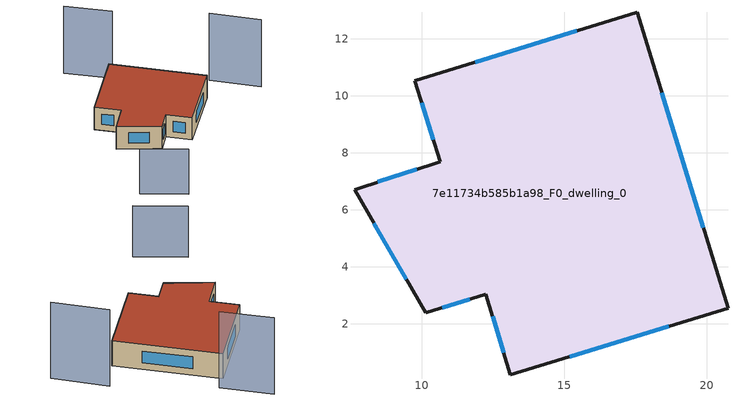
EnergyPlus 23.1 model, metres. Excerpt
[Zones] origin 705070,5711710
7e11734b585b1a98_F0_dwelling_0
 floor ground (EU_floor_Construction): 20.75,2.54 17.56,12.93 9.76,10.53 10.65,7.69 7.65,6.71 10.15,2.38 12.26,3.04 13.12,0.22 z0
 wall outside (EU_wall_Construction): 10.15,2.38 7.65,6.71 10.65,7.69 9.76,10.53 17.56,12.93 20.75,2.54 13.12,0.22 12.26,3.04 10.15,2.38 z0:3
 window (EU_Window_Construction): 9.47,3.56 8.33,5.54 / 8.47,6.98 9.84,7.43 / 10.41,8.46 10,9.76 / 11.88,11.18 15.44,12.28 / 18.43,10.11 19.89,5.36 / 18.68,1.91 15.2,0.85 / 12.89,0.98 12.49,2.27 / 11.69,2.86 10.72,2.56 z0.82:2.18
 roof outside (EU_roof_Construction): 17.56,12.93 20.75,2.54 13.12,0.22 12.26,3.04 10.15,2.38 7.65,6.71 10.65,7.69 9.76,10.53 z3
shading: 1.64,0.56 4.11,-4.15 z0:6; 25.33,-1.66 23.74,3.89 / 19,13.29 17.4,18.4 z0:9
[Building]
EU S2 Campaign: North Axis=0; Terrain=City; Solar Distribution=FullExterior
[Site:Location]
London: Latitude=51.5; Longitude=-0.5; Time Zone=0; Elevation=25
[SizingPeriod:WeatherFileDays]
AnnualSizingPeriod: Begin Month=1; Begin Day of Month=1; End Month=12; End Day of Month=31; Day of Week for Start Day=Monday; Use Weather File Daylight Saving Period=No; Use Weather File Rain and Snow Indicators=No
[MATERIAL]
EU_InternalMass_Material: Roughness=MediumRough; Thickness=0.1; Conductivity=1; Density=1800; Specific Heat=900; Thermal Absorptance=0.9; Solar Absorptance=0.7; Visible Absorptance=0.7
[MATERIAL:NOMASS] Roughness=MediumRough; Thermal Absorptance=0.9; Solar Absorptance=0.7; Visible Absorptance=0.7
Name | Thermal Resistance
EU_wall_NoMass | 0.735294
EU_roof_NoMass | 0.520833
EU_floor_NoMass | 1.52439
[WINDOWMATERIAL:SIMPLEGLAZINGSYSTEM]
EU_Window_SimpleGlazing: UFactor=3.92; Solar Heat Gain Coefficient=0.85; Visible Transmittance=0.85
[CONSTRUCTION]
EU_wall_Construction: EU_wall_NoMass
EU_roof_Construction: EU_roof_NoMass
EU_floor_Construction: EU_floor_NoMass
EU_InternalMass_Construction: EU_InternalMass_Material
EU_Window_Construction: EU_Window_SimpleGlazing
[ZONE]
7e11734b585b1a98_F0_dwelling_0: Type=1; Multiplier=1; Ceiling Height=autocalculate; Volume=301.994; Floor Area=autocalculate; Part of Total Floor Area=Yes
[INTERNALMASS]
7e11734b585b1a98_F0_dwelling_0_EU_InternalMass: Construction=EU_InternalMass_Construction; Zone or ZoneList=7e11734b585b1a98_F0_dwelling_0; Surface Area=100.664
[OTHEREQUIPMENT]
EU_Step8_InternalGain_7e11734b585b1a98_F0_dwelling_0_f000: Fuel Type=Electricity; Zone or ZoneList or Space or SpaceList=7e11734b585b1a98_F0_dwelling_0; Schedule=EU_Step8_GainSchedule_7e11734b585b1a98_F0_dwelling_0_f000; Design Level Calculation Method=Watts/Area; Power per Zone Floor Area=1; Fraction Latent=0; Fraction Radiant=0; Fraction Lost=0; Carbon Dioxide Generation Rate=0; EndUse Subcategory=EU_Step8_InternalGains
[ZONEVENTILATION:DESIGNFLOWRATE]
EU_ConstantAir_7e11734b585b1a98_F0_dwelling_0: Zone or ZoneList or Space or SpaceList=7e11734b585b1a98_F0_dwelling_0; Schedule=EU_AlwaysOn; Design Flow Rate Calculation Method=AirChanges/Hour; Air Changes per Hour=0.48; Ventilation Type=Natural; Fan Pressure Rise=0; Fan Total Efficiency=1; Constant Term Coefficient=1; Temperature Term Coefficient=0; Velocity Term Coefficient=0; Velocity Squared Term Coefficient=0; Minimum Indoor Temperature=-100; Maximum Indoor Temperature=100; Delta Temperature=-100; Minimum Outdoor Temperature=-100; Maximum Outdoor Temperature=100; Maximum Wind Speed=40
[HVACTEMPLATE:THERMOSTAT]
EU_HeatOnly_7e11734b585b1a98_F0_dwelling_0: Constant Heating Setpoint=20; Constant Cooling Setpoint=50
[HVACTEMPLATE:ZONE:IDEALLOADSAIRSYSTEM]
7e11734b585b1a98_F0_dwelling_0: Template Thermostat=EU_HeatOnly_7e11734b585b1a98_F0_dwelling_0; System Availability Schedule=EU_AlwaysOn; Maximum Heating Supply Air Temperature=50; Minimum Cooling Supply Air Temperature=13; Maximum Heating Supply Air Humidity Ratio=0.0156; Minimum Cooling Supply Air Humidity Ratio=0.0077; Heating Limit=NoLimit; Cooling Limit=NoLimit; Heating Availability Schedule=EU_AlwaysOn; Cooling Availability Schedule=EU_CoolingOff; Dehumidification Control Type=ConstantSensibleHeatRatio; Cooling Sensible Heat Ratio=0.7; Dehumidification Setpoint=60; Humidification Control Type=None; Humidification Setpoint=30; Outdoor Air Method=None; Outdoor Air Flow Rate per Person=0.00944; Outdoor Air Flow Rate per Zone Floor Area=0; Outdoor Air Flow Rate per Zone=0; Demand Controlled Ventilation Type=None; Outdoor Air Economizer Type=NoEconomizer; Heat Recovery Type=None; Sensible Heat Recovery Effectiveness=0.7; Latent Heat Recovery Effectiveness=0.65
[SIZING:ZONE]
7e11734b585b1a98_F0_dwelling_0: Zone Cooling Design Supply Air Temperature Input Method=SupplyAirTemperature; Zone Cooling Design Supply Air Temperature=13; Zone Heating Design Supply Air Temperature Input Method=SupplyAirTemperature; Zone Heating Design Supply Air Temperature=50; Zone Cooling Design Supply Air Humidity Ratio=0.008; Zone Heating Design Supply Air Humidity Ratio=0.008; Cooling Design Air Flow Method=DesignDay; Cooling Design Air Flow Rate=0; Cooling Minimum Air Flow per Zone Floor Area=0.000762; Cooling Minimum Air Flow=0; Cooling Minimum Air Flow Fraction=0.2; Heating Design Air Flow Method=DesignDay; Heating Design Air Flow Rate=0; Heating Maximum Air Flow per Zone Floor Area=0.002032; Heating Maximum Air Flow=0.141576; Heating Maximum Air Flow Fraction=0.3; Account for Dedicated Outdoor Air System=No; Dedicated Outdoor Air System Control Strategy=NeutralSupplyAir; Dedicated Outdoor Air Low Setpoint Temperature for Design=autosize; Dedicated Outdoor Air High Setpoint Temperature for Design=autosize; Zone Load Sizing Method=Sensible Load Only No Latent Load; Zone Latent Cooling Design Supply Air Humidity Ratio Input Method=HumidityRatioDifference; Zone Cooling Design Supply Air Humidity Ratio Difference=0.005; Zone Latent Heating Design Supply Air Humidity Ratio Input Method=HumidityRatioDifference; Zone Humidification Design Supply Air Humidity Ratio Difference=0.005
[SCHEDULE:CONSTANT]
Name | Hourly Value
EU_AlwaysOn | 1
EU_CoolingOff | 0
[SCHEDULE:FILE]
EU_Step8_GainSchedule_7e11734b585b1a98_F0_dwelling_0_f000: File=../../schedules/7e11734b585b1a98/7e11734b585b1a98_F0_dwelling_0_f000_gain.csv; Column Number=1; Rows to Skip at Top=0; Number of Hours of Data=8760; Column Separator=Comma; Interpolate to Timestep=No; Minutes per Item=60; Adjust Schedule for Daylight Savings=Yes
